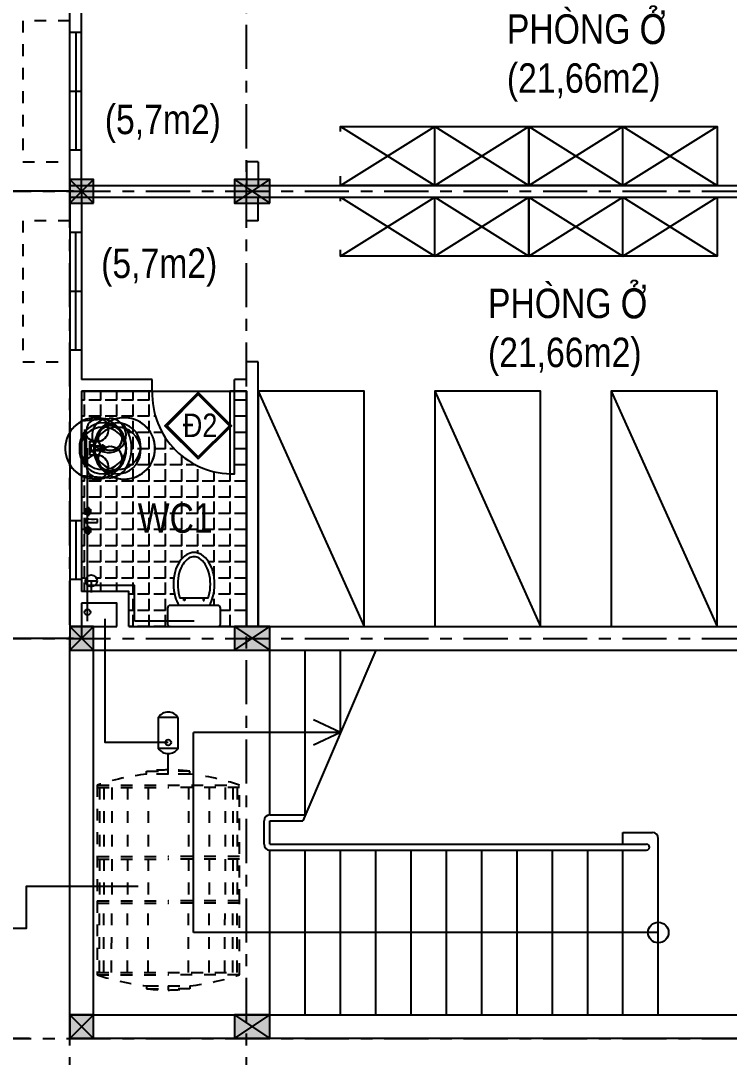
# Model space of a CAD drawing. Header units: millimetres. Extents: x -341 to 79, y 65 to 137.
# Drawn here: x -292.97 to -286.95, y 112.42 to 121.23 of the extents above; entities that cross this region are included whole.
import ezdxf

# ---------------------------------------------------------------- set-up
doc = ezdxf.new("R2010")
doc.units = ezdxf.units.MM
doc.header["$LTSCALE"] = 0.3
doc.header["$MEASUREMENT"] = 0
doc.linetypes.add('ACAD_ISO03W100', pattern=[30, 12, -18])
doc.linetypes.add('CENTER', pattern=[2, 1.25, -0.25, 0.25, -0.25])
doc.layers.get('0').update_dxf_attribs({"linetype": 'CONTINUOUS', "lineweight": 13})
doc.layers.get('DEFPOINTS').update_dxf_attribs({"linetype": 'CONTINUOUS', "lineweight": 13})
for name, color, linetype in [('CHUSO', 141, 'CONTINUOUS'), ('HACTH', 8, 'CONTINUOUS'), ('HATCH', 8, 'CONTINUOUS'), ('KHUNG', 6, 'CONTINUOUS'), ('KT', 8, 'CONTINUOUS'), ('LAYER 1', 1, 'CONTINUOUS'), ('LAYER1', 1, 'CONTINUOUS'), ('LAYER3', 34, 'CONTINUOUS'), ('LAYER8', 8, 'CONTINUOUS'), ('THIETBI', 25, 'CONTINUOUS')]:
    doc.layers.add(name, color=color, linetype=linetype)
doc.layers.add('Layer6', color=7, linetype='CONTINUOUS', true_color=0xffe8a3)
doc.styles.add('ATTR', font='romans.shx', dxfattribs={"width": 0.8, "height": 0.7})
doc.styles.add('HELVE-KT', font='VHELVCN.TTF')
doc.dimstyles.new('1-100', dxfattribs={"dimtxt": 0.2, "dimasz": 0.12, "dimexe": 0.12, "dimexo": 0.2, "dimgap": 0.12, "dimtad": 1, "dimdec": 3, "dimzin": 4, "dimdsep": 46, "dimtxsty": 'HELVE-KT', "dimblk1": 'DOT', "dimblk2": 'DOT', "dimsah": 1, "dimcen": -0.18, "dimadec": 3, "dimazin": 0, "dimtfac": 1, "dimtdec": 3, "dimtmove": 2, "dimatfit": 3, "dimldrblk": 'DOT', "dimfxl": 0, "dimtolj": 1, "dimtzin": 4, "dimarcsym": 0})

# ---------------------------------------------------------------- blocks, each defined once
blk = doc.blocks.new('TOILET')
at = {"layer": 'THIETBI', "linetype": 'Continuous'}
for p, q in [((2.25, 0), (-2.25, 0)), ((-2.5, -0.25), (-2.5, -1.75)), ((2.5, -1.75), (2.5, -0.25)), ((-2.25, -2), (2.25, -2)), ((-1.328885587445484, -2.699999999999932), (1.328885587445484, -2.699999999999989)), ((-0.9619002962733703, -2.476023252835319), (-0.9619002962733703, -2.701023903222449)), ((-0.8643275165757132, -2.476023252835319), (-0.9619002962733703, -2.476023252835319)), ((-0.9619002962733703, -2.701023903222449), (-0.8643275165757132, -2.701023903222449)), ((-0.8643275165757132, -2.701023903222449), (-0.8643275165757132, -2.476023252835319)), ((0.8619205168486133, -2.701023903222449), (0.8619205168486133, -2.476023252835319)), ((0.8619205168486133, -2.476023252835319), (0.959493296546043, -2.476023252835319)), ((0.959493296546043, -2.701023903222449), (0.8619205168486133, -2.701023903222449)), ((0.959493296546043, -2.476023252835319), (0.959493296546043, -2.701023903222449))]:
    blk.add_line(p, q, dxfattribs=at)
for centre, radius, start, end in [((-2.25, -0.25), 0.25, 90, 180), ((2.25, -0.25), 0.25, 0, 90), ((-2.25, -1.75), 0.25, 180, 270), ((2.25, -1.75), 0.25, 270, 0), ((2.637457049974273, -4.011362538314529), 4.580641306093185, 164.9268623414104, 180.0000000000054), ((1.337938406279363, -3.661379033137678), 3.234819193328465, 149.0965747149677, 164.9268623414033), ((2.637457049974046, -4.011362538315211), 4.180641306093212, 164.9268623413889, 179.9999999999965), ((1.337938406279363, -3.661379033137166), 2.834819193328285, 160.1759760614096, 164.9268623413951), ((-1.337938406280728, -3.661379033138019), 2.834819193329868, 15.07313765856473, 19.82402393859776), ((-2.637457049976319, -4.011362538315325), 4.180641306095254, 5.063761851311246e-12, 15.07313765857124), ((-1.337938406280728, -3.661379033138246), 3.234819193329836, 15.07313765860166, 30.90342528502951), ((-2.637457049976319, -4.0113625383147), 4.580641306095231, 359.9999999999972, 15.07313765858606), ((2.637457049976774, -4.011362538314927), 4.580641306095572, 180, 195.0731376585856), ((2.637457049976547, -4.011362538314529), 4.180641306095595, 180.0000000000051, 195.0731376585643), ((-2.6374570499745, -4.011362538314586), 4.180641306093665, 344.9268623413959, 359.9999999999953), ((-2.637457049974728, -4.011362538315325), 4.580641306093639, 344.9268623414112, 5.332585182154509e-12), ((1.337938406280728, -4.361346043491835), 3.234819193329827, 195.0731376585933, 213.0315475788831), ((1.337938406280728, -4.361346043491494), 2.834819193329956, 195.0731376585625, 213.0315475788917), ((-1.337938406279591, -4.36134604349229), 2.834819193328596, 326.9684524211129, 344.9268623413986), ((-1.337938406279591, -4.361346043492233), 3.234819193328677, 326.9684524211115, 344.9268623414048), ((0.5168646681929658, -4.8952005445542), 2.255450666327983, 213.0315475788855, 237.5002250693039), ((0.5168646681931932, -4.895200544554314), 1.85545066632798, 213.0315475788863, 237.5002250693021), ((0, -5.706522592530348), 1.293477407469652, 237.5002250693031, 270), ((0, -5.706522592530462), 0.8934774074695488, 237.5002250693035, 270), ((0, -5.706522592530519), 0.8934774074695326, 270, 302.4997749306894), ((0, -5.706522592530519), 1.293477407469453, 270, 302.4997749307029), ((-0.5168646681929658, -4.89520054455437), 1.855450666327776, 302.4997749306895, 326.968452421117), ((-0.5168646681929658, -4.8952005445542), 2.255450666327892, 302.4997749306941, 326.9684524211124)]:
    blk.add_arc(centre, radius, start, end, dxfattribs=at)
blk = doc.blocks.new('la')
at = {"layer": 'THIETBI', "linetype": 'Continuous'}
for p, q in [((-5933.44379870165, 607096.9278938042), (-5954.657236116378, 607330.2757053494)), ((-5700.095987156405, 607309.1017654629), (-5700.095987156405, 607252.294578268)), ((-5445.534738199225, 607330.2757053494), (-5466.748175613953, 607096.9278938042)), ((-5944.168579871206, 607224.2085182804), (-5944.168579871206, 607229.5737794738)), ((-5700.095987156405, 607278.0555106837), (-5734.787105645424, 607278.0555106837)), ((-5710.190800530276, 607249.5658061604), (-5715.470036458595, 607195.7922466656)), ((-5665.404868668316, 607278.0555106837), (-5700.095987156405, 607278.0555106837)), ((-5684.721937854214, 607195.7922466656), (-5690.001173785327, 607249.5658061604)), ((-5456.023394444397, 607229.5737794738), (-5456.023394444397, 607224.2085182804)), ((-5700.095987156405, 607139.3547686327), (-5859.314830218813, 607139.3547686327)), ((-5859.31483021858, 607122.3840186977), (-5540.877144096539, 607122.3840186978)), ((-5759.493611915408, 607200.4494683815), (-5715.012812269291, 607200.4494683815)), ((-5759.493611915408, 607183.478718451), (-5759.493611915408, 607200.4494683815)), ((-5759.493611915408, 607166.5079685205), (-5759.493611915408, 607183.478718451)), ((-5700.095987156405, 607166.5079685205), (-5759.493611915408, 607166.5079685205)), ((-5719.692424225992, 607191.9640934139), (-5727.825761422886, 607191.9640934139)), ((-5727.825761422886, 607174.9933434834), (-5672.366212892717, 607174.9933434834)), ((-5725.552112052588, 607183.478718451), (-5716.678920921309, 607183.478718451)), ((-5640.698362400195, 607166.5079685205), (-5700.095987156405, 607166.5079685205)), ((-5540.87714409679, 607139.3547686327), (-5700.095987156405, 607139.3547686327)), ((-5685.179162046312, 607200.4494683815), (-5640.698362400195, 607200.4494683815)), ((-5674.639862261152, 607183.478718451), (-5683.513053392431, 607183.478718451)), ((-5672.366212892717, 607191.9640934139), (-5680.499550089611, 607191.9640934139)), ((-5640.698362400195, 607200.4494683815), (-5640.698362400195, 607183.478718451)), ((-5640.698362400195, 607183.478718451), (-5640.698362400195, 607166.5079685205)), ((-5466.748175613953, 607096.9278938042), (-5933.44379870165, 607096.9278938042))]:
    blk.add_line(p, q, dxfattribs=at)
for centre, radius in [((-5700.095987156172, 607278.0555106841), 21.21343741315687), ((-5700.095987156172, 607278.0555106841), 16.9707499305255), ((-5742.522861982834, 607183.4787184515), 16.9707499305255), ((-5657.669112330441, 607183.4787184515), 16.9707499305255)]:
    blk.add_circle(centre, radius, dxfattribs=at)
for centre, radius, start, end in [((-5698.920439606671, 607218.2127808502), 260.5626604476124, 90, 106.8298526196501), ((-5698.920439606671, 607218.2127808502), 260.5626604477563, 73.17014738034992, 90), ((-5786.622446788613, 607339.3522209723), 103.2189295367069, 150.4377224630194, 180), ((-5744.464750194129, 607315.4400154066), 151.686082919052, 126.1394149328383, 150.4377224630194), ((-5716.921617746491, 607277.7234812875), 198.3889853030901, 106.8298526196501, 126.1394149328383), ((-5680.919261464987, 607277.7234812875), 198.3889853030873, 53.86058506716174, 73.17014738034992), ((-5653.376129020144, 607315.4400154066), 151.686082919055, 29.56227753698059, 53.86058506716174), ((-5611.218432424728, 607339.3522209723), 103.2189295367252, 0, 29.56227753698059), ((-5809.756896741826, 607330.2757053499), 144.9003393737205, 180, 190.3888578116886), ((-5786.622446788613, 607339.3522209723), 103.2189295367414, 180, 209.5622775369806), ((-5611.218432424728, 607339.3522209723), 103.2189295367332, 330.4377224630194, 0), ((-5859.31483021858, 607224.2085182809), 84.85374965263226, 180, 270), ((-5744.464750194129, 607363.2644265287), 151.6860829190531, 209.5622775369806, 233.8605850671617), ((-5716.921617746491, 607400.9809606525), 198.3889853029024, 233.8605850671617, 253.1701473803499), ((-5698.920439606671, 607460.4916610897), 260.5626604475996, 253.1701473803499, 266.458658478582), ((-5700.095987156172, 607232.2578273343), 20.03675093646151, 59.74728664221707, 120.2527133577829), ((-5698.920439606671, 607460.4916610897), 260.5626604477354, 273.0264019199498, 286.8298526196501), ((-5680.919261464987, 607400.9809606525), 198.3889853030186, 286.8298526196501, 306.1394149328383), ((-5653.376129020144, 607363.2644265287), 151.686082919052, 306.1394149328383, 330.4377224630194), ((-5540.877144096557, 607224.2085182809), 84.85374965263226, 270, 0), ((-5859.31483021858, 607224.2085182809), 101.8244995831652, 218.2452544057623, 270), ((-5719.692424225759, 607196.2067809005), 4.242687482640058, 270, 354.3929373133142), ((-5680.499550089378, 607196.2067809005), 4.242687482625124, 185.6070626866857, 270), ((-5540.877144096557, 607224.2085182809), 101.8244995831627, 270, 321.7547455942377)]:
    blk.add_arc(centre, radius, start, end, dxfattribs=at)
blk.add_spline([(-5445.534738204817, 607330.275705352), (-5488.399266112272, 607435.7992354915), (-5558.166908814947, 607489.0372223724), (-5649.338553096775, 607517.3672669327), (-5750.853421221862, 607517.367266933), (-5842.025065503458, 607489.0372223728), (-5911.792708206598, 607435.7992354913), (-5950.069890455718, 607366.4471325721), (-5954.657236119176, 607330.275705352)], degree=3, dxfattribs=at)
blk = doc.blocks.new('WALFCT1T')
for p, q in [((-5.5, -1), (-5, -1)), ((-5.5, -2), (-5.5, -1)), ((-2.5, -2), (-5.5, -2)), ((-5, -2), (-5, -2.5)), ((-5, -2.5), (-3, -2.5)), ((-3, -1), (-2.5, -1)), ((-3, -2.5), (-3, -2)), ((-2.5, -1), (-2.5, -2)), ((-1, -0.5), (1, -0.5)), ((2.5, -1), (3, -1)), ((2.5, -2), (2.5, -1)), ((5.5, -2), (2.5, -2)), ((3, -2), (3, -2.5)), ((3, -2.5), (5, -2.5)), ((5, -1), (5.5, -1)), ((5, -2.5), (5, -2)), ((5.5, -1), (5.5, -2)), ((0.75, -5.5), (-0.75, -5.5))]:
    blk.add_line(p, q)
for points in [[(-3, 0), (-3, -1), (-5, -1), (-5, 0)], [(-0.25, -0.5), (-0.25, 0), (0.25, 0), (0.25, -0.5)], [(5, 0), (5, -1), (3, -1), (3, 0)]]:
    blk.add_lwpolyline(points, close=True)
for centre, radius, start, end in [((-13.26580000000001, -3.619500000000016), 12.65625, 351.4554000000001, 14.26943), ((13.26579999999998, -3.619500000000016), 12.65624, 165.7306, 188.5446)]:
    blk.add_arc(centre, radius, start, end)
at = {"style": 'ATTR', "width": 0.8, "flags": 9}
blk.add_attdef('ESTCODE', (0, 0), '', height=0.7, dxfattribs=at)
blk = doc.blocks.new('_DOT')
at = {"color": 0, "linetype": 'ByBlock'}
blk.add_line((-0.5, 0), (-1, 0), dxfattribs=at)
at = {"color": 0, "linetype": 'ByBlock', "const_width": 0.5}
blk.add_lwpolyline([(-0.25, 0, 1), (0.25, 0, 1)], format="xyb", close=True, dxfattribs=at)
blk = doc.blocks.new('*D36')
at = {"layer": 'DEFPOINTS', "color": 0, "lineweight": -2, "ltscale": 5}
for p in [(-293.6521044850483, 115.9824577460969), (-292.6902856559423, 115.9824577460969), (-292.6902856559423, 112.5824577461319)]:
    blk.add_point(p, dxfattribs=at)
at = {"layer": 'LAYER 1', "color": 0, "lineweight": -2, "ltscale": 5}
for p, q in [((-292.8902856559423, 115.9824577460969), (-293.7721044850483, 115.9824577460969)), ((-293.6521044850483, 112.7024577461319), (-293.6521044850483, 115.8624577460969)), ((-292.8902856559423, 112.5824577461319), (-293.7721044850483, 112.5824577461319))]:
    blk.add_line(p, q, dxfattribs=at)
at = {"layer": 'LAYER 1', "color": 0, "lineweight": -2, "ltscale": 5, "xscale": 0.12, "yscale": 0.12, "zscale": 0.12}
for p, rotation in [((-293.6521044850483, 115.9824577460969), 90), ((-293.6521044850483, 112.5824577461319), 270)]:
    blk.add_blockref('_DOT', p, dxfattribs=dict(at, rotation=rotation))
at = {"layer": 'LAYER 1', "color": 0, "ltscale": 5, "insert": (-293.8742378183816, 114.2824577461143), "char_height": 0.2, "attachment_point": 5, "rotation": 90, "style": 'HELVE-KT'}
blk.add_mtext('\\A1;3.400', dxfattribs=at)
blk = doc.blocks.new('*D37')
at = {"layer": 'DEFPOINTS', "color": 0, "lineweight": -2, "ltscale": 5}
for p in [(-293.6521044850483, 119.7824577460853), (-292.3186054648791, 119.7824577460853), (-292.3186054648791, 115.9824577460969)]:
    blk.add_point(p, dxfattribs=at)
at = {"layer": 'LAYER 1', "color": 0, "lineweight": -2, "ltscale": 5}
for p, q in [((-292.518605464879, 119.7824577460853), (-293.7721044850483, 119.7824577460853)), ((-293.6521044850483, 116.1024577460969), (-293.6521044850483, 119.6624577460853)), ((-292.518605464879, 115.9824577460969), (-293.7721044850483, 115.9824577460969))]:
    blk.add_line(p, q, dxfattribs=at)
at = {"layer": 'LAYER 1', "color": 0, "lineweight": -2, "ltscale": 5, "xscale": 0.12, "yscale": 0.12, "zscale": 0.12}
for p, rotation in [((-293.6521044850483, 119.7824577460853), 90), ((-293.6521044850483, 115.9824577460969), 270)]:
    blk.add_blockref('_DOT', p, dxfattribs=dict(at, rotation=rotation))
at = {"layer": 'LAYER 1', "color": 0, "ltscale": 5, "insert": (-293.8742378183816, 117.8824577460911), "char_height": 0.2, "attachment_point": 5, "rotation": 90, "style": 'HELVE-KT'}
blk.add_mtext('\\A1;3.800', dxfattribs=at)
blk = doc.blocks.new('*D38')
at = {"layer": 'DEFPOINTS', "color": 0, "lineweight": -2, "ltscale": 5}
for p in [(-293.6521044850483, 123.5824577460737), (-292.3186054648791, 123.5824577460737), (-292.3186054648791, 119.7824577460853)]:
    blk.add_point(p, dxfattribs=at)
at = {"layer": 'LAYER 1', "color": 0, "lineweight": -2, "ltscale": 5}
for p, q in [((-292.518605464879, 123.5824577460737), (-293.7721044850483, 123.5824577460737)), ((-293.6521044850483, 119.9024577460853), (-293.6521044850483, 123.4624577460737)), ((-292.518605464879, 119.7824577460853), (-293.7721044850483, 119.7824577460853))]:
    blk.add_line(p, q, dxfattribs=at)
at = {"layer": 'LAYER 1', "color": 0, "lineweight": -2, "ltscale": 5, "xscale": 0.12, "yscale": 0.12, "zscale": 0.12}
for p, rotation in [((-293.6521044850483, 123.5824577460737), 90), ((-293.6521044850483, 119.7824577460853), 270)]:
    blk.add_blockref('_DOT', p, dxfattribs=dict(at, rotation=rotation))
at = {"layer": 'LAYER 1', "color": 0, "ltscale": 5, "insert": (-293.8742378183816, 121.6824577460794), "char_height": 0.2, "attachment_point": 5, "rotation": 90, "style": 'HELVE-KT'}
blk.add_mtext('\\A1;3.800', dxfattribs=at)
blk = doc.blocks.new('W')
at = {"layer": 'HATCH', "linetype": 'ACAD_ISO03W100', "ltscale": 0.01}
for p, q in [((-26.69726218590854, 531.9893215822541), (-26.69726218590854, 531.5059231780688)), ((-26.68076554025158, 531.9893215822541), (-26.68076554025158, 531.0224903280949)), ((-26.68076554025158, 531.9735232505077), (-26.21151615495599, 531.9724745436768)), ((-26.68076554025158, 531.944621886815), (-26.21151615495599, 531.9435731799842)), ((-26.21151615495599, 531.9882728754234), (-26.21151615495599, 531.504874471238)), ((-26.19501950929914, 531.9882728754234), (-26.19501950929914, 531.504874471238)), ((-25.91044245135716, 531.9724745436768), (-26.19501950929914, 531.9724745436768)), ((-25.91044245135716, 531.9435731799842), (-26.19501950929914, 531.9435731799842)), ((-25.91044245135716, 531.9882728754234), (-25.91044245135716, 531.504874471238)), ((-25.8939458057002, 531.9882728754234), (-25.8939458057002, 531.504874471238)), ((-25.42469642040449, 531.972474543677), (-25.8939458057002, 531.9724745436768)), ((-25.42469642040449, 531.9435731799842), (-25.8939458057002, 531.9435731799842)), ((-25.42469642040449, 531.9882728754234), (-25.42469642040449, 531.504874471238)), ((-25.40819977474764, 531.9882728754234), (-25.40819977474764, 531.0214760670526)), ((-26.68076554025158, 531.8909475546534), (-26.21151615495599, 531.8898988478227)), ((-25.91044245135716, 531.8898988478227), (-26.19501950929914, 531.8898988478227)), ((-25.42469642040449, 531.8898988478227), (-25.8939458057002, 531.8898988478227)), ((-26.68076554025158, 531.7835994097559), (-26.21151615495599, 531.7825507029252)), ((-25.91044245135716, 531.7825507029252), (-26.19501950929914, 531.7825507029249)), ((-25.42469642040449, 531.7825507029252), (-25.8939458057002, 531.7825507029252)), ((-26.7725062162129, 531.6531608291689), (-26.7919112650239, 531.6531608291689)), ((-26.7919112650239, 531.6531608291689), (-26.7919112650239, 531.5059231780688)), ((-25.3329557444434, 531.6531608291689), (-25.31355069563229, 531.6531608291689)), ((-25.31355069563229, 531.6531608291689), (-25.31355069563229, 531.5059231780688)), ((-26.68076554025158, 531.6432209865168), (-26.21151615495599, 531.6421722796861)), ((-25.91044245135716, 531.6421722796861), (-26.19501950929914, 531.6421722796861)), ((-25.42469642040449, 531.6421722796861), (-25.8939458057002, 531.6421722796861)), ((-26.77250621619301, 531.5059231780688), (-26.80102014878089, 531.5059231780688)), ((-26.7919112650239, 531.3586855269687), (-26.7919112650239, 531.5059231780688)), ((-26.69726218590854, 531.0225247738833), (-26.69726218590854, 531.5059231780688)), ((-26.21151615495599, 531.0214760670526), (-26.21151615495599, 531.504874471238)), ((-26.19501950929914, 531.0214760670526), (-26.19501950929914, 531.504874471238)), ((-25.91044245135716, 531.0214760670526), (-25.91044245135716, 531.504874471238)), ((-25.8939458057002, 531.0214760670526), (-25.8939458057002, 531.504874471238)), ((-25.42469642040449, 531.0214760670526), (-25.42469642040449, 531.504874471238)), ((-25.33295574446329, 531.5059231780688), (-25.30444181187529, 531.5059231780688)), ((-25.31355069563229, 531.3586855269687), (-25.31355069563229, 531.5059231780688)), ((-26.68076554025158, 531.3686253696208), (-26.21151615495599, 531.36757666279)), ((-26.7725062162129, 531.3586855269687), (-26.7919112650239, 531.3586855269685)), ((-25.91044245135716, 531.36757666279), (-26.19501950929914, 531.36757666279)), ((-25.42469642040449, 531.36757666279), (-25.8939458057002, 531.36757666279)), ((-25.3329557444434, 531.3586855269687), (-25.31355069563229, 531.3586855269685)), ((-26.68076554025158, 531.2282469463817), (-26.21151615495599, 531.2271982395508)), ((-25.91044245135716, 531.2271982395508), (-26.19501950929914, 531.227198239551)), ((-25.42469642040449, 531.2271982395508), (-25.8939458057002, 531.2271982395508)), ((-26.68076554025158, 531.120898801484), (-26.21151615495599, 531.1198500946532)), ((-25.91044245135716, 531.1198500946532), (-26.19501950929914, 531.1198500946532)), ((-25.42469642040449, 531.1198500946532), (-25.8939458057002, 531.1198500946532)), ((-26.68076554025158, 531.0672244693225), (-26.21151615495599, 531.0661757624916)), ((-26.68076554025158, 531.0383231056298), (-26.21151615495599, 531.0372743987991)), ((-25.91044245135716, 531.0661757624916), (-26.19501950929914, 531.0661757624916)), ((-25.91044245135716, 531.0372743987991), (-26.19501950929914, 531.0372743987994)), ((-25.42469642040449, 531.0661757624916), (-25.8939458057002, 531.0661757624916)), ((-25.42469642040449, 531.0372743987991), (-25.8939458057002, 531.0372743987991))]:
    blk.add_line(p, q, dxfattribs=at)
blk.add_lwpolyline([(-26.77250621619301, 531.3586855269655, 0.05503006575443446), (-26.69726218590866, 531.0225247738833), (-26.19501950929914, 531.0214760670526), (-25.40819977474764, 531.0214760670526, 0.05503006575447558), (-25.33295574446329, 531.357636820135), (-25.33295574446329, 531.504874471238), (-25.33295574446329, 531.6521121223409, 0.05503006575447234), (-25.40819977474764, 531.9882728754234), (-26.19501950929914, 531.9882728754234), (-26.69726218590866, 531.9893215822541, 0.05503006575443223), (-26.77250621619301, 531.653160829172), (-26.77250621619301, 531.5059231780688)], format="xyb", close=True, dxfattribs=at)
for centre, start, end in [((-25.43017784047079, 531.4950163591191), 173.37564830601, 179.5441477805681), ((-26.6752841201854, 531.4950163591191), 0.4558522194319152, 6.624351693989988), ((-25.43017784047079, 531.5168299970185), 180.4558522194319, 186.62435169399), ((-26.6752841201854, 531.5168299970185), 353.37564830601, 359.544147780568)]:
    blk.add_arc(centre, 1.370885696530705, start, end, dxfattribs=at)

msp = doc.modelspace()

# ---------------------------------------------------------------- hatches: boundary and pattern name
at = {"layer": 'LAYER8', "lineweight": -2, "ltscale": 0.08}
h = msp.add_hatch(color=256, dxfattribs=at)
h.paths.add_polyline_path([(-292.4484424192859, 119.7824577461435), (-292.5484424192626, 119.882457746062), (-292.5484424193208, 119.6824577461086)])
h.paths.add_polyline_path([(-292.4484424193441, 119.7824577460853), (-292.5484424192626, 119.6824577461086), (-292.3484424191927, 119.6824577461086)])
h.paths.add_polyline_path([(-292.3484424193092, 119.882457746062), (-292.4484424192859, 119.7824577460853), (-292.3484424193092, 119.6824577461086)])
h.paths.add_polyline_path([(-292.3484424193092, 119.8824577461202), (-292.5484424192626, 119.8824577461202), (-292.4484424192859, 119.7824577461435)])
h = msp.add_hatch(color=256, dxfattribs=at)
h.paths.add_polyline_path([(-291.1484424192975, 119.8824577461202), (-291.1484424194139, 119.6824577461086), (-290.9984424193906, 119.7824577461435)])
h.paths.add_polyline_path([(-290.9984424193906, 119.7824577460853), (-290.8484424193674, 119.8824577461202), (-291.1484424192975, 119.8824577461202)])
h.paths.add_polyline_path([(-291.1484424193557, 119.6824577461086), (-290.8484424193092, 119.6824577461086), (-290.9984424193906, 119.7824577461435)])
h.paths.add_polyline_path([(-290.9984424193324, 119.7824577461435), (-290.8484424193092, 119.6824577461086), (-290.8484424193092, 119.8824577461202)])
h = msp.add_hatch(color=256, dxfattribs=at)
h.paths.add_polyline_path([(-292.4484424192859, 115.9824577461551), (-292.5484424192626, 116.0824577460155), (-292.5484424193208, 115.8824577461202)])
h.paths.add_polyline_path([(-292.4484424193441, 115.9824577460969), (-292.5484424192626, 115.8824577461202), (-292.3484424191927, 115.8824577461202)])
h.paths.add_polyline_path([(-292.3484424193092, 116.0824577460737), (-292.4484424192859, 115.9824577460969), (-292.3484424193092, 115.8824577461202)])
h.paths.add_polyline_path([(-292.3484424193092, 116.0824577461319), (-292.5484424192626, 116.0824577461319), (-292.4484424192859, 115.9824577461551)])
h = msp.add_hatch(color=256, dxfattribs=at)
h.paths.add_polyline_path([(-291.1484424192975, 116.0824577461319), (-291.1484424194139, 115.882457746062), (-290.9984424193906, 115.9824577461551)])
h.paths.add_polyline_path([(-290.9984424193906, 115.9824577460969), (-290.8484424193674, 116.0824577461319), (-291.1484424192975, 116.0824577461319)])
h.paths.add_polyline_path([(-291.1484424193557, 115.8824577461202), (-290.8484424193092, 115.8824577461202), (-290.9984424193906, 115.9824577461551)])
h.paths.add_polyline_path([(-290.9984424193324, 115.9824577461551), (-290.8484424193092, 115.882457746062), (-290.8484424193092, 116.0824577461319)])
h = msp.add_hatch(color=256, dxfattribs=at)
h.paths.add_polyline_path([(-292.4484424192859, 112.6824577461086), (-292.5484424192626, 112.7824577460271), (-292.5484424193208, 112.5824577460737)])
h.paths.add_polyline_path([(-292.4484424193441, 112.6824577461086), (-292.5484424192626, 112.5824577461319), (-292.3484424191927, 112.5824577461319)])
h.paths.add_polyline_path([(-292.3484424193092, 112.7824577460271), (-292.4484424192859, 112.6824577461086), (-292.3484424193092, 112.5824577461319)])
h.paths.add_polyline_path([(-292.3484424193092, 112.7824577460853), (-292.5484424192626, 112.7824577460853), (-292.4484424192859, 112.6824577461086)])
h = msp.add_hatch(color=256, dxfattribs=at)
h.paths.add_polyline_path([(-291.1484424192975, 112.7824577460853), (-291.1484424194139, 112.5824577460737), (-290.9984424193906, 112.6824577461086)])
h.paths.add_polyline_path([(-290.9984424193906, 112.6824577461086), (-290.8484424193674, 112.7824577460853), (-291.1484424192975, 112.7824577460853)])
h.paths.add_polyline_path([(-291.1484424193557, 112.5824577461319), (-290.8484424193092, 112.5824577461319), (-290.9984424193906, 112.6824577461086)])
h.paths.add_polyline_path([(-290.9984424193324, 112.6824577461086), (-290.8484424193092, 112.5824577460737), (-290.8484424193092, 112.7824577460853)])
at = {"layer": 'THIETBI', "ltscale": 5}
h = msp.add_hatch(dxfattribs=at)
h.set_pattern_fill('ANGLE', color=256, scale=0.5, angle=90, style=0)
h.set_pattern_definition([(90, (-291.0484424193208, 116.0824577461319), (-0.1375, 8.419446744138055e-18), [0.1, -0.0375]), (180, (-291.0484424193208, 116.0824577461319), (-1.683889348827611e-17, -0.1375), [0.1, -0.0375])])
edge = h.paths.add_edge_path()
edge.add_line((-292.4484424193441, 118.0824577461319), (-292.4484424194023, 117.8316809243262))
edge.add_line((-292.4484424194023, 117.831680924268), (-292.2412594762216, 117.8505157384063))
edge.add_ellipse((-292.2151299615442, 117.7079908111338), major_axis=(-0.102460008298885, 0.1024600082988851), ratio=0.9999999988555627, start_angle=314.9999999672143, end_angle=325.38885719026274, ccw=False)
edge.add_spline(control_points=[(-292.2151299615442, 117.852891148985), (-292.20293762086, 117.8519655895508), (-292.1642567067691, 117.8490291981581), (-292.1034091167901, 117.8118138777647), (-292.0503405404677, 117.7404039134128), (-292.0230338050104, 117.6477292851634), (-292.0229562338725, 117.5486971059437), (-292.0505515840421, 117.4572929454009), (-292.109627289691, 117.3713716962813), (-292.1770494829332, 117.3537317877492), (-292.2151299615442, 117.3437686564723)], knot_values=[0, 0, 0, 0, 36.4611558699869, 115.6751499635459, 203.4350907996118, 298.9068674971734, 400.42173562226, 495.8935123201131, 583.653453155385, 697.5507014357958, 697.5507014357958, 697.5507014357958, 697.5507014357958], degree=3, periodic=0)
edge.add_line((-292.215129961486, 117.3437686565305), (-292.4484424194023, 117.3649788811892))
edge.add_line((-292.4484424194023, 117.3649788811892), (-292.4484424193441, 116.3824577461202))
edge.add_line((-292.4484424193441, 116.3824577461202), (-292.3667710481612, 116.3824577461202))
edge.add_line((-292.3667710481612, 116.3824577461202), (-292.3667710481612, 116.4213325327584))
edge.add_arc((-292.3667710481612, 116.471332532805), 0.05000000000291038, 90, 270, ccw=False)
edge.add_arc((-292.3667710481612, 116.471332532805), 0.05000000000291038, -90, 90, ccw=False)
edge.add_line((-292.3667710481612, 116.4213325327584), (-292.3667710481612, 116.3824577461202))
edge.add_line((-292.3667710481612, 116.3824577461202), (-292.0484424194372, 116.3824577461202))
edge.add_line((-292.0484424194372, 116.3824577461202), (-292.0484424194372, 116.0824577460737))
edge.add_line((-292.0484424194372, 116.0824577461319), (-291.6977079789438, 116.0824577461319))
edge.add_ellipse((-291.6957388553354, 116.1049577460946), major_axis=(-0.0159099025959166, 0.0159099025959166), ratio=0.9999999987998787, start_angle=45.00000003438089, end_angle=134.9999999656191, ccw=False)
edge.add_line((-291.7182388553563, 116.104957747608), (-291.7182388552981, 116.2399577450562))
edge.add_ellipse((-291.6957388553354, 116.2399577461621), major_axis=(-0.01590990257682279, 0.01590990257682279), ratio=0.9999999986131136, start_angle=314.99999996026867, end_angle=405.00000003973133, ccw=False)
edge.add_line((-291.6957388551025, 116.2624577461831), (-291.6226270949053, 116.2624577461831))
edge.add_ellipse((-291.3728243986778, 116.4119818591718), major_axis=(-0.2058626336902668, 0.2058626336902669), ratio=0.9999999968645755, start_angle=60.073137736227125, end_angle=75.90342532722917, ccw=False)
edge.add_ellipse((-291.2558677206915, 116.4434803746846), major_axis=(-0.2915102284462128, 0.2915102284462128), ratio=0.9999999988377523, start_angle=45.00000003329592, end_angle=60.0731376877938, ccw=False)
edge.add_ellipse((-291.2558677206915, 116.4434803746846), major_axis=(-0.2915102284462119, -0.2915102284462117), ratio=0.999999998837754, start_angle=-60.07313768779369, end_angle=-45.00000003329592, ccw=False)
edge.add_ellipse((-291.3728243986778, 116.4749788901392), major_axis=(-0.2058626328327546, 0.2058626328327547), ratio=0.9999999969642842, start_angle=11.968452452006204, end_angle=29.926862413886226, ccw=False)
edge.add_ellipse((-291.4467210351075, 116.5230257952209), major_axis=(-0.1435360015145571, 0.1435360015145571), ratio=0.9999999990923826, start_angle=347.49977491656864, end_angle=371.9684524286788, ccw=False)
edge.add_ellipse((-291.4932388552632, 116.5960447796244), major_axis=(-0.08231639814443893, 0.08231639814443893), ratio=0.9999999992607727, start_angle=314.9999999788227, end_angle=347.4997749159088, ccw=False)
edge.add_ellipse((-291.4932388552632, 116.5960447796244), major_axis=(-0.08231639814443893, -0.08231639814443893), ratio=0.9999999992607727, start_angle=192.5002250840912, end_angle=225.0000000211773, ccw=False)
edge.add_ellipse((-291.5397566754189, 116.5230257952209), major_axis=(-0.1435360015145571, -0.1435360015145571), ratio=0.9999999990923838, start_angle=168.0315475713212, end_angle=192.5002250834314, ccw=False)
edge.add_ellipse((-291.6136533118486, 116.4749788901392), major_axis=(-0.2058626328327546, -0.2058626328327545), ratio=0.9999999969642844, start_angle=150.0731375861138, end_angle=168.0315475479937, ccw=False)
edge.add_ellipse((-291.7306099898349, 116.4434803746846), major_axis=(-0.2915102284462128, 0.2915102284462128), ratio=0.9999999988377523, start_angle=225.0000000332959, end_angle=240.0731376877938, ccw=False)
edge.add_ellipse((-291.7306099898349, 116.4434803746846), major_axis=(-0.2915102284462119, -0.2915102284462117), ratio=0.999999998837754, start_angle=119.92686231220631, end_angle=134.9999999667041, ccw=False)
edge.add_ellipse((-291.6136533118486, 116.4119818591718), major_axis=(-0.2058626336902675, -0.2058626336902675), ratio=0.9999999968645723, start_angle=104.09657467277071, end_angle=119.92686226377279, ccw=False)
edge.add_line((-291.3638506156793, 116.2624577461831), (-291.2907388552492, 116.2624577461831))
edge.add_ellipse((-291.290738855191, 116.2399577461621), major_axis=(-0.0159099025959166, 0.0159099025959166), ratio=0.9999999987998787, start_angle=225.0000000343809, end_angle=314.99999996561905, ccw=False)
edge.add_line((-291.2682388551701, 116.2399577456965), (-291.2682388551701, 116.104957747899))
edge.add_ellipse((-291.290738855191, 116.1049577460946), major_axis=(-0.0159099025959166, -0.0159099025959166), ratio=0.9999999987998788, start_angle=45.00000003438089, end_angle=134.9999999656191, ccw=False)
edge.add_line((-291.2887697314662, 116.0824577461319), (-291.0484424193208, 116.0824577461319))
edge.add_line((-291.0484424193208, 116.0824577461319), (-291.048442419379, 118.0824577460737))
edge.add_line((-291.048442419379, 118.0824577460737), (-291.1484424192393, 118.0824577461319))
edge.add_line((-291.1484424192393, 118.0824577461319), (-291.1484424192975, 117.3824577461202))
edge.add_arc((-291.1684424193161, 118.0624577461132), 0.6802940541319764, 178.3153156843376, 271.6846843193015, ccw=False)
edge.add_line((-291.8484424193674, 118.0824577461319), (-292.4484424193441, 118.0824577461319))
edge = h.paths.add_edge_path(flags=16)
edge.add_line((-292.3130579749057, 116.9962290853584), (-292.3130579749639, 116.9662281981293))
edge.add_ellipse((-292.3506679750215, 116.7159130850779), major_axis=(-0.1789862627049081, -0.1789862627049081), ratio=0.999999999893888, start_angle=216.4554000032151, end_angle=239.2693999915702)
edge.add_line((-292.413057975057, 116.9612284946344), (-292.413057975057, 116.9762290852815))
edge.add_line((-292.413057975057, 116.9762290853398), (-292.4230579750663, 116.9762290853398))
edge.add_line((-292.4230579750663, 116.9762290853398), (-292.4230579750663, 116.9862290853491))
edge.add_line((-292.4230579750663, 116.9862290853491), (-292.4130579751152, 116.9862290853491))
edge.add_line((-292.4130579751152, 116.9862290853491), (-292.4130579751734, 117.0012294709888))
edge.add_ellipse((-292.3506679750215, 117.2465450855527), major_axis=(-0.1789864041828411, 0.178986404182841), ratio=0.999999999898956, start_angle=120.7305700035395, end_angle=143.5446000034201)
h.paths.add_polyline_path([(-292.3730579750198, 117.0812290854375), (-292.3730579749616, 117.0412290854003), (-292.3830579750291, 117.0412290854003), (-292.3830579750291, 117.031229085391), (-292.4030579750477, 117.031229085391), (-292.4030579750477, 117.0412290854003), (-292.4230579750663, 117.0412290854003), (-292.4230579751246, 117.0812290854375), (-292.4030579751059, 117.0812290854375), (-292.4030579750477, 117.0912290854469), (-292.3830579750873, 117.0912290854469), (-292.3830579750873, 117.0812290854375)], flags=16)
h.paths.add_polyline_path([(-292.3730579750198, 116.9212290852885), (-292.3730579750198, 116.8812290852513), (-292.3830579750873, 116.8812290852513), (-292.3830579750291, 116.871229085242), (-292.4030579750477, 116.871229085242), (-292.4030579750477, 116.8812290852513), (-292.4230579750663, 116.8812290852513), (-292.4230579751246, 116.9212290852885), (-292.4030579751059, 116.9212290852885), (-292.4030579750477, 116.9312290852978), (-292.3830579750873, 116.9312290852978), (-292.3830579750873, 116.9212290852885)], flags=16)

# ---------------------------------------------------------------- linework, layer by layer
at = {"layer": 'HACTH', "lineweight": -2, "ltscale": 0.08}
msp.add_lwpolyline([(-291.4576440450963, 117.5253923008276), (-291.1924897281298, 117.7905466177941), (-291.4576440450963, 118.0557009347607), (-291.7227983620629, 117.7905466177941)], close=True, dxfattribs=at)
msp.add_lwpolyline([(-291.9683650882895, 113.8747376904428), (-292.9194613264145, 113.8747376904428), (-292.9194613264145, 113.5152780928578), (-294.8842203330244, 113.5152780928578)], dxfattribs=at)
msp.add_circle((-292.3981167790362, 116.2050842120885), 0.02535166814884446, dxfattribs=at)
at = {"layer": 'HATCH', "linetype": 'CENTER'}
for points in [[(-292.5484424193208, 110.6978511236813), (-292.5484424193208, 135.5709000436329)], [(-291.0484424193208, 110.6978511236813), (-291.0484424193208, 135.5709000436329)], [(-295.2773880989196, 119.7824577460853), (-282.6696929941616, 119.7824577460853)], [(-295.2773880989196, 115.9824577460969), (-282.6696929941616, 115.9824577460969)], [(-295.2773880989196, 112.5824577461319), (-282.6696929941616, 112.5824577461319)]]:
    msp.add_lwpolyline(points, dxfattribs=at)
at = {"layer": 'HATCH', "linetype": 'ACAD_ISO03W100', "ltscale": 0.01}
for points in [[(-292.5484424193208, 121.232457746062), (-292.5484424193208, 121.232457746062), (-292.9484424193208, 121.232457746062), (-292.9484424193208, 120.032457746062), (-292.5484424193208, 120.032457746062)], [(-292.5484424193208, 119.5324577461086), (-292.5484424193208, 119.5324577461086), (-292.9484424193208, 119.5324577461086), (-292.9484424193208, 118.3324577461086), (-292.5484424193208, 118.3324577461086)]]:
    msp.add_lwpolyline(points, dxfattribs=at)
at = {"layer": 'KHUNG', "linetype": 'Continuous', "ltscale": 0.08}
for points in [[(-292.3981167790362, 116.1284631683478), (-292.3981167790362, 117.5983299027167)], [(-291.9981167790712, 116.1327833864397), (-291.9981167790712, 116.4327833864281), (-292.3981167790362, 116.4327833864281)], [(-291.7125859696032, 115.0977954981388), (-292.2497889280093, 115.0977954981388), (-292.2497889280093, 116.1474602020613)], [(-291.9981167790712, 116.1327833864397), (-291.4932388552632, 116.1327833864397)]]:
    msp.add_lwpolyline(points, dxfattribs=at)
at = {"layer": 'LAYER 1', "ltscale": 5}
for p, q in [((-292.4167710481495, 116.471332532805), (-292.3167710481728, 116.471332532805)), ((-292.3667710481612, 116.471332532805), (-292.3667710481612, 116.3713325327701)), ((-289.9484424194023, 115.8824577461202), (-290.5698709907527, 114.4324577461086)), ((-290.2484424193906, 115.1824577461086), (-290.4786256199521, 115.2893616228686)), ((-291.4979850230091, 113.4824577461551), (-291.4979850231255, 115.1824577461086)), ((-290.2484424193906, 115.1824577461086), (-291.4979850231255, 115.1824577461086)), ((-290.2484424193906, 115.1824577461086), (-290.4786256199521, 115.0755538693485)), ((-287.5484424194954, 113.4824577460969), (-291.4979850230091, 113.4824577461551))]:
    msp.add_line(p, q, dxfattribs=at)
at = {"layer": 'LAYER 1', "lineweight": -2, "ltscale": 0.08}
msp.add_lwpolyline([(-291.4576440450963, 117.5077039053195), (-291.1748013326218, 117.7905466177941), (-291.4576440450963, 118.0733893302687), (-291.740486757571, 117.7905466177941)], close=True, dxfattribs=at)
at = {"layer": 'LAYER 1', "ltscale": 5}
for centre, radius in [((-292.3667710481612, 116.471332532805), 0.05), ((-287.5484424194954, 113.4824577460969), 0.08770181209547445)]:
    msp.add_circle(centre, radius, dxfattribs=at)
at = {"layer": 'Layer6', "linetype": 'Continuous', "ltscale": 0.04}
msp.add_lwpolyline([(-291.6281102258447, 115.3094973792005), (-291.7970617133617, 115.3094973792005), (-291.7970617133617, 115.048717866588), (-291.6281102258447, 115.048717866588)], close=True, dxfattribs=at)
msp.add_lwpolyline([(-291.7125859696032, 114.8465939881932), (-291.7125859696032, 115.0027862587216)], dxfattribs=at)
msp.add_circle((-291.7125859696032, 115.0977954981388), 0.02453881577525863, dxfattribs=at)
for centre, start, end in [((-291.7125859696032, 115.2547808243499), 32.93190219135906, 147.0680978086407), ((-291.7125859696032, 115.1034344214383), 212.9319021913591, 327.0680978086407)]:
    msp.add_arc(centre, 0.1006481627167059, start, end, dxfattribs=at)
at = {"layer": 'LAYER8', "lineweight": -2, "ltscale": 0.08}
for p, q in [((-292.5484424193208, 120.132457746062), (-292.5484424193208, 121.132457746062)), ((-292.4984424193324, 121.132457746062), (-292.4984424193324, 120.132457746062)), ((-292.4484424193441, 120.132457746062), (-292.4484424193441, 121.132457746062)), ((-292.5484424193208, 120.632457746062), (-292.4484424194023, 120.632457746062)), ((-292.5484424193208, 119.6824577461086), (-292.3484424193092, 119.8824577461202)), ((-292.5484424193208, 119.8824577461202), (-292.3484424193092, 119.6824577461086)), ((-291.1484424193557, 119.6824577461086), (-290.8484424193674, 119.8824577461202)), ((-291.1484424193557, 119.8824577461202), (-290.8484424193674, 119.6824577461086)), ((-292.5484424193208, 119.4324577461086), (-292.5484424193208, 118.4324577461086)), ((-292.4984424193324, 118.4324577461086), (-292.4984424193324, 119.4324577461086)), ((-292.4484424193441, 119.4324577461086), (-292.4484424193441, 118.4324577461086)), ((-292.5484424193208, 118.9324577461086), (-292.4484424194023, 118.9324577461086)), ((-291.8484424193674, 118.082457747005), (-291.1484424192975, 118.082457747005)), ((-292.5484424193208, 115.8824577461202), (-292.3484424193092, 116.0824577461319)), ((-292.5484424193208, 116.0824577461319), (-292.3484424193092, 115.8824577461202)), ((-291.1484424193557, 115.8824577461202), (-290.8484424193674, 116.0824577461319)), ((-291.1484424193557, 116.0824577461319), (-290.8484424193674, 115.8824577461202)), ((-290.8484424193674, 114.4824577461551), (-290.8484424193674, 115.8824577461202)), ((-290.548442419379, 114.4824577461551), (-290.548442419379, 115.8824577461202)), ((-290.2484424193324, 115.1824577461668), (-290.2484424193906, 115.8824577461202)), ((-290.8484424194256, 114.4824577461551), (-290.548442419379, 114.4824577461551)), ((-290.8984424194721, 114.2324577460969), (-290.8984424194139, 114.4324577461668)), ((-290.8484424194256, 114.2324577460969), (-290.8484424193674, 114.4324577461086)), ((-290.8484424193674, 114.4324577461086), (-290.5698709906945, 114.4324577461668)), ((-287.848442419542, 114.2324577460969), (-287.8484424194838, 114.3324577461319)), ((-287.8484424194838, 114.3324577461319), (-287.5984424194838, 114.3324577460737)), ((-287.5484424194954, 112.7824577460853), (-287.5484424194954, 114.2824577460853)), ((-290.8484424194256, 114.2324577460969), (-287.6484424195303, 114.2324577460969)), ((-290.8484424193674, 112.7824577460853), (-290.8484424193674, 114.1824577461086)), ((-290.8484424194838, 114.1824577461086), (-287.6484424195303, 114.1824577461086)), ((-290.548442419379, 112.7824577460853), (-290.548442419379, 114.1824577461086)), ((-290.2484424193906, 112.7824577460853), (-290.2484424193906, 114.1824577461086)), ((-289.9484424194023, 112.7824577460853), (-289.9484424194023, 114.1824577461086)), ((-289.6484424194139, 112.7824577460853), (-289.6484424194139, 114.1824577461086)), ((-289.3484424194256, 112.7824577460853), (-289.3484424194256, 114.1824577461086)), ((-289.0484424194372, 112.7824577460853), (-289.0484424194372, 114.1824577461086)), ((-288.7484424194488, 112.7824577460853), (-288.7484424194488, 114.1824577461086)), ((-288.4484424194605, 112.7824577460853), (-288.4484424194605, 114.1824577461086)), ((-288.1484424194721, 112.7824577460853), (-288.1484424194721, 114.1824577461086)), ((-287.8484424194838, 112.7824577460853), (-287.8484424194838, 114.1824577461086)), ((-292.5484424193208, 112.5824577461319), (-292.3484424193092, 112.7824577460853)), ((-292.5484424193208, 112.7824577460853), (-292.3484424193092, 112.5824577461319)), ((-291.1484424193557, 112.5824577461319), (-290.8484424193674, 112.7824577460853)), ((-291.1484424193557, 112.7824577460853), (-290.8484424193674, 112.5824577461319))]:
    msp.add_line(p, q, dxfattribs=at)
for points in [[(-292.5484424193208, 121.132457746062), (-292.5484424193208, 123.5824577460737)], [(-292.4484424193441, 121.132457746062), (-292.4484424193441, 121.4324577461086)], [(-292.4484424193441, 121.132457746062), (-292.5484424193208, 121.132457746062)], [(-292.5484424193208, 119.7824577461435), (-292.5484424193208, 120.132457746062)], [(-292.4484424193441, 120.132457746062), (-292.5484424193208, 120.132457746062)], [(-292.4484424193441, 119.7824577461435), (-292.4484424193441, 120.132457746062)], [(-291.0484424193208, 120.0324577460853), (-291.0484424193208, 119.8324577460737)], [(-290.9484424193441, 120.0324577460853), (-291.0484424193208, 120.0324577460853)], [(-290.9484424193441, 120.0324577460853), (-290.9484424193441, 119.8324577460737)], [(-292.5484424193208, 119.8324577461319), (-285.3484424193092, 119.8324577461319)], [(-292.5484424193208, 119.7824577460853), (-292.5484424193208, 119.4324577461086)], [(-292.5484424193208, 119.7324577460969), (-285.3484424193092, 119.7324577460969)], [(-292.4484424193441, 119.7824577460853), (-292.4484424193441, 119.4324577461086)], [(-291.0484424193208, 119.5324577460853), (-291.0484424193208, 119.7324577460969)], [(-290.9484424193441, 119.5324577460853), (-290.9484424193441, 119.7324577460969)], [(-290.9484424193441, 119.5324577460853), (-291.0484424193208, 119.5324577460853)], [(-292.4484424193441, 119.4324577461086), (-292.5484424193208, 119.4324577461086)], [(-292.5484424193208, 118.4324577461086), (-292.5484424193208, 115.9824577460969)], [(-292.4484424193441, 118.4324577461086), (-292.5484424193208, 118.4324577461086)], [(-292.4484424193441, 118.4324577461086), (-292.4484424193441, 118.1824577461086)], [(-291.0484424193208, 118.1824577461086), (-291.0484424193208, 118.3324577461319)], [(-290.9484424193441, 118.3324577461319), (-291.0484424193208, 118.3324577461319)], [(-290.9484424193441, 118.1324577461202), (-290.9484424193441, 118.3324577461319)], [(-291.8484424193674, 118.1824577461086), (-292.4484424193441, 118.1824577461086)], [(-291.8484424193674, 118.1824577461086), (-292.4484424193441, 118.1824577461086)], [(-291.8484424193674, 118.0824577461319), (-291.8484424193674, 118.1824577461086)], [(-291.0484424193208, 118.1824577461086), (-291.1484424192975, 118.1824577461086)], [(-291.0484424193208, 118.1824577461086), (-291.1484424192975, 118.1824577461086)], [(-291.1484424192975, 118.0824577460737), (-291.1484424192975, 118.1824577461086)], [(-290.9484424193441, 116.0824577461319), (-290.9484424193441, 118.1824577461086)], [(-291.8484424193674, 118.0824577461319), (-292.4484424193441, 118.0824577461319)], [(-292.4484424193441, 118.0824577461319), (-291.8484424193674, 118.0824577461319)], [(-292.4484424193441, 118.0824577461319), (-292.4484424193441, 116.3824577461202)], [(-291.0484424193208, 118.0824577461319), (-291.1484424192975, 118.0824577461319)], [(-291.1484424192975, 118.0824577461319), (-291.0484424193208, 118.0824577461319)], [(-292.4484424193441, 116.9824577461202), (-292.5484424193208, 116.9824577461202)], [(-292.5484424193208, 116.9824577461202), (-292.5484424193208, 116.4824577461202)], [(-292.4984424193324, 116.9824577461202), (-292.4984424193324, 116.4824577461202)], [(-292.4484424193441, 116.9824577461202), (-292.4484424193441, 116.4824577461202)], [(-292.4484424193441, 116.4824577461202), (-292.5484424193208, 116.4824577461202)], [(-292.048442419379, 116.0824577461319), (-292.048442419379, 116.3824577461202), (-292.4484424193441, 116.3824577461202)], [(-292.1484424193557, 116.0824577461319), (-292.1484424193557, 116.2824577460853), (-292.4484424193441, 116.2824577460853)], [(-292.4484424193441, 116.2824577460853), (-292.4484424193441, 115.9824577460969)], [(-292.5484424193208, 116.0824577461319), (-292.1484424193557, 116.0824577461319)], [(-292.048442419379, 116.0824577461319), (-285.3484424193092, 116.0824577461319)], [(-292.5484424193208, 112.5824577461319), (-292.5484424193208, 115.9824577460969)], [(-292.5484424193208, 115.8824577461202), (-285.2484424193324, 115.8824577461202)], [(-292.3484424193092, 112.7824577460853), (-292.3484424193092, 115.8824577461202)], [(-292.5484424193208, 112.7824577460853), (-285.2484424193324, 112.7824577460853)], [(-285.2484424193324, 112.5824577461319), (-292.5484424193208, 112.5824577461319)]]:
    msp.add_lwpolyline(points, dxfattribs=at)
for points in [[(-292.3484424193092, 119.6824577461086), (-292.3484424193092, 119.8824577461202), (-292.5484424193208, 119.8824577461202), (-292.5484424193208, 119.6824577461086)], [(-290.8484424193674, 119.6824577461086), (-290.8484424193674, 119.8824577461202), (-291.1484424193557, 119.8824577461202), (-291.1484424193557, 119.6824577461086)], [(-291.1484424192975, 118.0824577460737), (-291.1884424193348, 118.0824577460737), (-291.1884424193348, 117.382457746062), (-291.1484424192975, 117.382457746062)], [(-291.0484424193208, 116.0824577461319), (-291.0484424193208, 118.0824577461319), (-291.0484424193208, 118.0824577461319), (-291.0484424193208, 116.0824577461319)], [(-292.3484424193092, 115.8824577461202), (-292.3484424193092, 116.0824577461319), (-292.5484424193208, 116.0824577461319), (-292.5484424193208, 115.8824577461202)], [(-290.8484424193674, 115.8824577461202), (-290.8484424193674, 116.0824577461319), (-291.1484424193557, 116.0824577461319), (-291.1484424193557, 115.8824577461202)], [(-292.3484424193092, 112.5824577461319), (-292.3484424193092, 112.7824577460853), (-292.5484424193208, 112.7824577460853), (-292.5484424193208, 112.5824577461319)], [(-290.8484424193674, 112.5824577461319), (-290.8484424193674, 112.7824577460853), (-291.1484424193557, 112.7824577460853), (-291.1484424193557, 112.5824577461319)]]:
    msp.add_lwpolyline(points, close=True, dxfattribs=at)
for centre, radius, start, end in [((-291.1684424193161, 118.0624577461132), 0.6802940541195461, 178.3153156842852, 271.6846843224062), ((-290.8484424194256, 114.4324577461086), 0.05, 90, 179.9999999866598), ((-287.5984424194838, 114.2824577460853), 0.05, 0, 90), ((-290.8484424194838, 114.2324577460969), 0.05, 180, 270), ((-287.6484424195303, 114.2074577460737), 0.02500000000873115, 270, 90)]:
    msp.add_arc(centre, radius, start, end, dxfattribs=at)
at = {"layer": 'THIETBI', "ltscale": 5}
for p, q in [((-290.2484424193324, 119.8324577461319), (-289.4484424192859, 120.3324577461319)), ((-290.2484424193324, 120.3324577461319), (-289.4484424192859, 119.8324577461319)), ((-289.4484424192859, 119.8324577461319), (-288.6484424192393, 120.3324577461319)), ((-289.4484424192859, 120.3324577461319), (-288.6484424192393, 119.8324577461319)), ((-288.6484424192975, 119.8324577461319), (-287.8484424192509, 120.3324577461319)), ((-288.6484424192975, 120.3324577461319), (-287.8484424192509, 119.8324577461319)), ((-287.8484424193092, 119.8324577461319), (-287.0484424192626, 120.3324577461319)), ((-287.8484424193092, 120.3324577461319), (-287.0484424192626, 119.8324577461319)), ((-290.2484424193324, 119.2324577460969), (-289.4484424192859, 119.7324577460969)), ((-290.2484424193324, 119.7324577460969), (-289.4484424192859, 119.2324577460969)), ((-289.4484424192859, 119.2324577460969), (-288.6484424192393, 119.7324577460969)), ((-289.4484424192859, 119.7324577460969), (-288.6484424192393, 119.2324577460969)), ((-288.6484424192975, 119.2324577460969), (-287.8484424192509, 119.7324577460969)), ((-288.6484424192975, 119.7324577460969), (-287.8484424192509, 119.2324577460969)), ((-287.8484424193092, 119.2324577460969), (-287.0484424192626, 119.7324577460969)), ((-287.8484424193092, 119.7324577460969), (-287.0484424192626, 119.2324577460969)), ((-290.9484424193441, 118.0824577461319), (-290.0484424193208, 116.0824577461319)), ((-289.4484424192859, 118.0824577461319), (-288.5484424192626, 116.0824577461319)), ((-287.9484424192859, 118.0824577461319), (-287.0484424192626, 116.0824577461319))]:
    msp.add_line(p, q, dxfattribs=at)
for points in [[(-290.2484424193324, 120.290601138535), (-290.2484424193324, 120.3324577461319), (-288.6484424192975, 120.3324577461319), (-288.6484424192975, 119.8324577461319), (-290.2484424193324, 119.8324577461319), (-290.2484424193324, 119.909998377305)], [(-289.4484424192859, 119.8324577461319), (-289.4484424192859, 120.3324577461319)], [(-287.8484424193092, 119.8324577461319), (-287.8484424193092, 120.3324577461319)], [(-290.2484424193324, 119.6986254472142), (-290.2484424193324, 119.7324577460969), (-288.6484424192975, 119.7324577460969), (-288.6484424192975, 119.2324577460969), (-290.2484424193324, 119.2324577460969), (-290.2484424193324, 119.2849706496783)], [(-289.4484424192859, 119.2324577460969), (-289.4484424192859, 119.7324577460969)], [(-287.8484424193092, 119.2324577460969), (-287.8484424193092, 119.7324577460969)]]:
    msp.add_lwpolyline(points, dxfattribs=at)
for points in [[(-288.6484424192975, 119.8324577461319), (-288.6484424192975, 120.3324577461319), (-287.0484424192626, 120.3324577461319), (-287.0484424192626, 119.8324577461319)], [(-288.6484424192975, 119.2324577460969), (-288.6484424192975, 119.7324577460969), (-287.0484424192626, 119.7324577460969), (-287.0484424192626, 119.2324577460969)], [(-290.9484424193441, 116.0824577461319), (-290.0484424193208, 116.0824577461319), (-290.0484424193208, 118.0824577461319), (-290.9484424193441, 118.0824577461319)], [(-289.4484424192859, 116.0824577461319), (-288.5484424192626, 116.0824577461319), (-288.5484424192626, 118.0824577461319), (-289.4484424192859, 118.0824577461319)], [(-287.9484424192859, 116.0824577461319), (-287.0484424192626, 116.0824577461319), (-287.0484424192626, 118.0824577461319), (-287.9484424192859, 118.0824577461319)]]:
    msp.add_lwpolyline(points, close=True, dxfattribs=at)

# ---------------------------------------------------------------- block references
at = {"layer": 'CHUSO', "linetype": 'Continuous', "xscale": 0.09000000002561137, "yscale": 0.09000000002561137, "zscale": 0.09, "rotation": 180}
msp.add_blockref('TOILET', (-291.4932388552632, 116.0824577461319), dxfattribs=at)
at = {"layer": 'KT', "xscale": 0.0009999999892897904, "yscale": 0.0009999999310821295, "zscale": 0.001, "rotation": 270}
msp.add_blockref('la', (-899.5453638110127, 111.8982339766082), dxfattribs=at)
at = {"layer": 'LAYER1', "linetype": 'Continuous', "xscale": 1.25, "yscale": 1.25, "zscale": 1.25, "rotation": 90}
msp.add_blockref('W', (372.6698180029828, 146.4949674609048), dxfattribs=at)
at = {"layer": 'LAYER3', "linetype": 'Continuous', "ltscale": 0.4, "xscale": -0.02000000001862645, "yscale": 0.02000000001862645, "zscale": 0.02, "rotation": 90}
msp.add_blockref('WALFCT1T', (-292.4230579750663, 116.9812290853444), dxfattribs=at)

# ---------------------------------------------------------------- texts
at = {"layer": 'LAYER1', "linetype": 'Continuous', "ltscale": 0.05, "width": 17.4622, "attachment_point": 1, "style": 'HELVE-KT'}
for s, insert, char_height in [('PHOØNG ÔÛ \\P(21,66m2)', (-288.8349355213075, 121.2869567851741), 0.25), ('\\P(5,7m2)', (-292.251599587479, 120.9355191396755), 0.25), ('\\P(5,7m2)', (-292.2822917720267, 119.7126584787476), 0.25), ('PHOØNG ÔÛ \\P(21,66m2)', (-288.9957362099747, 118.9551370065748), 0.25), ('Ñ2', (-291.5878016999024, 117.8937630744542), 0.2), ('\\PWC1', (-291.9712238000728, 117.5470177339013), 0.25)]:
    msp.add_mtext(s, dxfattribs=dict(at, insert=insert, char_height=char_height))

# ---------------------------------------------------------------- dimensions: what is measured, and where the dimension line sits
at = {"layer": 'LAYER 1', "ltscale": 5}
for base, p1, p2, picture, middle in [((-293.6521044850483, 123.5824577460737), (-292.3186054648791, 119.7824577460853), (-292.3186054648791, 123.5824577460737), '*D38', (-293.8742378183816, 121.6824577460794)), ((-293.6521044850483, 119.7824577460853), (-292.3186054648791, 115.9824577460969), (-292.3186054648791, 119.7824577460853), '*D37', (-293.8742378183816, 117.8824577460911)), ((-293.6521044850483, 115.9824577460969), (-292.6902856559423, 112.5824577461319), (-292.6902856559423, 115.9824577460969), '*D36', (-293.8742378183816, 114.2824577461143))]:
    dim = msp.add_linear_dim(base=base, p1=p1, p2=p2, angle=90, dimstyle='1-100', dxfattribs=at)
    dim.commit()
    dim.dimension.update_dxf_attribs({"geometry": picture, "text_midpoint": middle})

doc.saveas('drawing.dxf')
